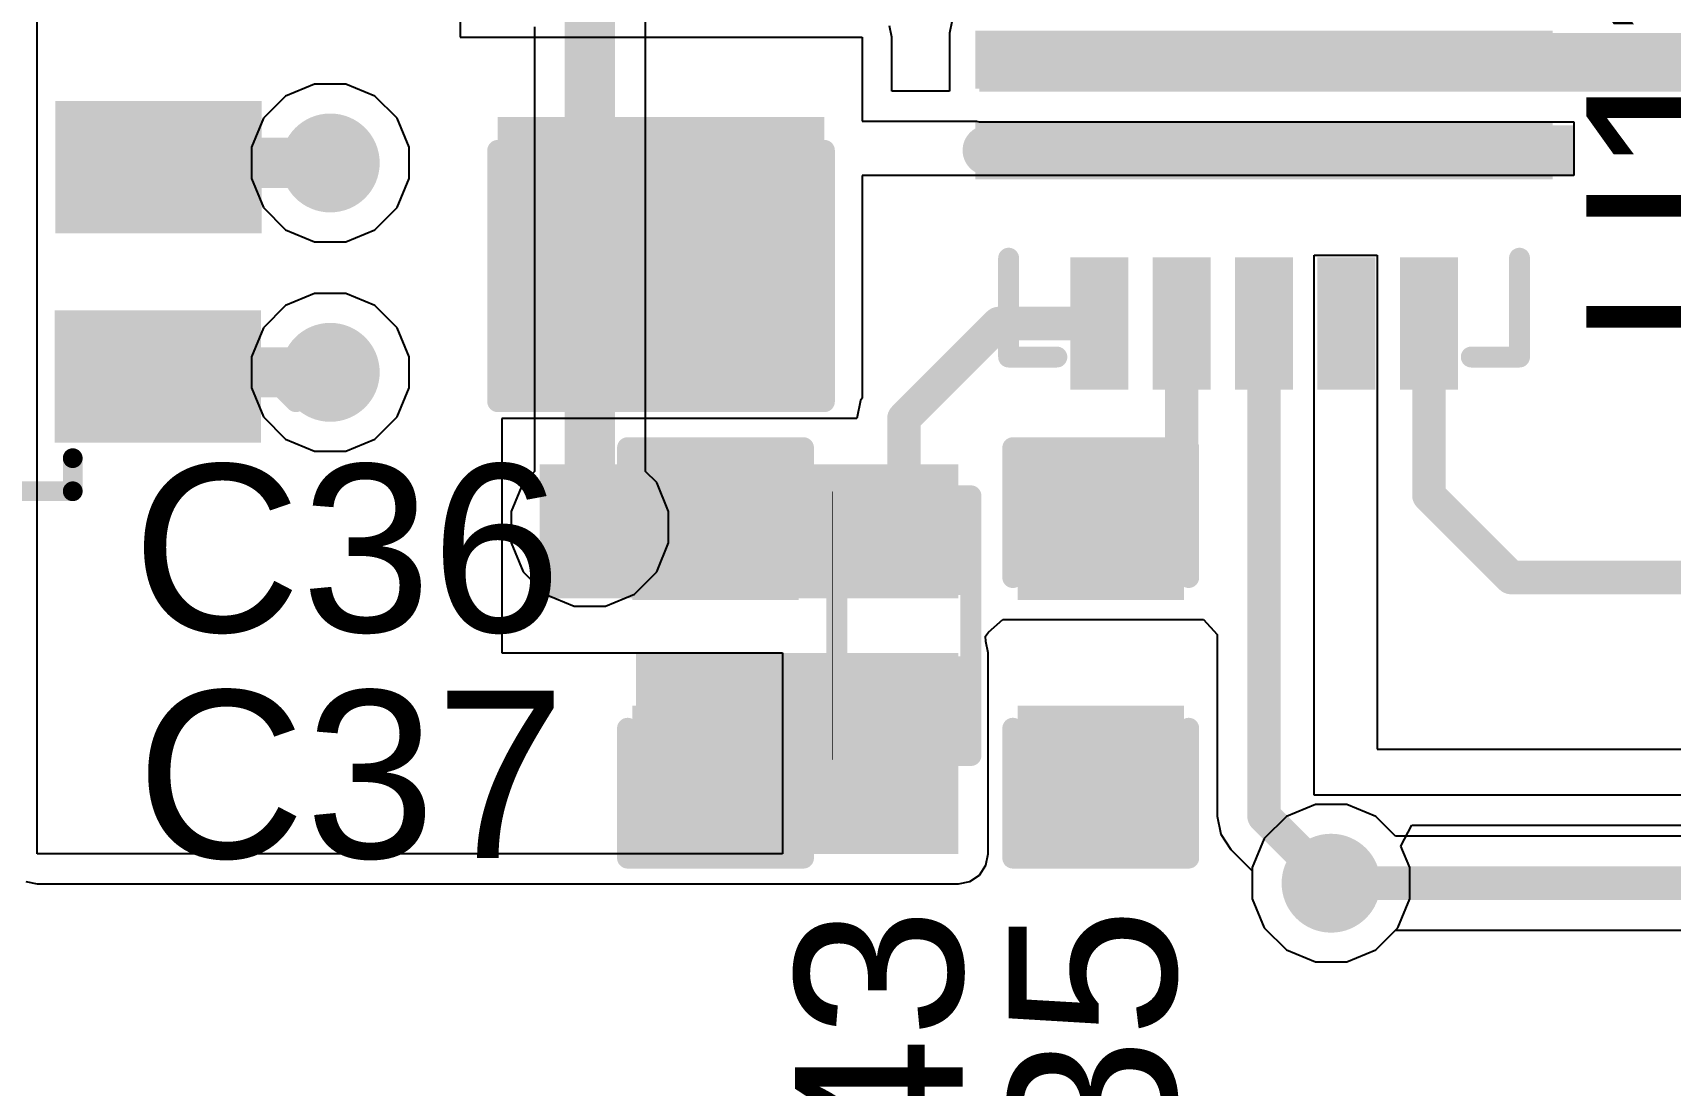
# Model space of a CAD drawing. Header units: millimetres. Extents: x 0 to 215, y 0 to 215.
# Drawn here: x 0.8 to 1.191, y 1.3177 to 1.5691 of the extents above; entities that cross this region are included whole.
import ezdxf

# ---------------------------------------------------------------- set-up
doc = ezdxf.new("R2010")
doc.units = ezdxf.units.MM
doc.header["$MEASUREMENT"] = 0
for name, color, linetype in [('BottomLayer', 5, 'Continuous'), ('TopLayer', 1, 'Continuous'), ('TopOverlay', 2, 'Continuous'), ('TopPaste', 8, 'Continuous'), ('TopSolder', 216, 'Continuous'), ('ViaHoleLayer', 16, 'Continuous')]:
    doc.layers.add(name, color=color, linetype=linetype)
doc.styles.add('Arial', font='', dxfattribs={"height": 0.2})
doc.styles.get('Arial').set_extended_font_data('Arial')

# ---------------------------------------------------------------- blocks, each defined once
blk = doc.blocks.new('P____PAK_SO_8_14')
at = {"layer": 'TopLayer'}
for points in [[(-0.05463, 0.08878), (-0.05463, 0.06122), (-0.09991, 0.06122), (-0.09991, 0.08878)], [(-0.05482, 0.03878), (-0.05482, 0.01122), (-0.1001, 0.01122), (-0.1001, 0.03878)]]:
    blk.add_hatch(color=1, dxfattribs=at).paths.add_polyline_path(points)
at = {"layer": 'TopPaste'}
for points in [[(-0.05463, 0.08878), (-0.05463, 0.06122), (-0.09991, 0.06122), (-0.09991, 0.08878)], [(-0.05482, 0.03878), (-0.05482, 0.01122), (-0.1001, 0.01122), (-0.1001, 0.03878)]]:
    blk.add_hatch(color=8, dxfattribs=at).paths.add_polyline_path(points)
at = {"layer": 'TopSolder'}
for points in [[(-0.05263, 0.09078), (-0.05263, 0.05922), (-0.10191, 0.05922), (-0.10191, 0.09078)], [(-0.05282, 0.04078), (-0.05282, 0.00922), (-0.1021, 0.00922), (-0.1021, 0.04078)]]:
    blk.add_hatch(color=216, dxfattribs=at).paths.add_polyline_path(points)
at = {"layer": 'TopOverlay'}
for points, const_width in [([(-0.05696, 0.1024), (-0.05696, 0.0945)], 0.00472), ([(0.11234, 0.1024), (-0.05696, 0.1024)], 0.00472), ([(-0.11027, 0.081), (-0.11027, 0.071)], 0.005), ([(-0.10527, 0.076), (-0.11027, 0.081)], 0.005), ([(-0.10527, 0.076), (-0.11027, 0.071)], 0.005)]:
    blk.add_lwpolyline(points, dxfattribs=dict(at, const_width=const_width))
for points, const_width in [([(-0.05814, 0.1024, 1), (-0.05578, 0.1024, 1)], 0.00236), ([(-0.05814, 0.1024, 1), (-0.05578, 0.1024, 1)], 0.00236), ([(-0.05814, 0.0945, 1), (-0.05578, 0.0945, 1)], 0.00236), ([(-0.11152, 0.081, 1), (-0.10902, 0.081, 1)], 0.0025), ([(-0.11152, 0.081, 1), (-0.10902, 0.081, 1)], 0.0025), ([(-0.10652, 0.076, 1), (-0.10402, 0.076, 1)], 0.0025), ([(-0.10652, 0.076, 1), (-0.10402, 0.076, 1)], 0.0025), ([(-0.11152, 0.071, 1), (-0.10902, 0.071, 1)], 0.0025), ([(-0.11152, 0.071, 1), (-0.10902, 0.071, 1)], 0.0025)]:
    blk.add_lwpolyline(points, format="xyb", close=True, dxfattribs=dict(at, const_width=const_width))
blk = doc.blocks.new('VQFN_13_HR_3_3_5__15')
at = {"layer": 'TopLayer'}
for points in [[(-0.02658, -0.06693), (-0.02658, 0.06693), (-0.01673, 0.06693), (-0.01673, -0.06693)], [(-0.00492, -0.06693), (-0.00492, 0.06693), (0.00492, 0.06693), (0.00492, -0.06693)], [(0.01673, -0.06693), (0.01673, 0.06693), (0.02658, 0.06693), (0.02658, -0.06693)], [(-0.07677, 0.04429), (-0.04921, 0.04429), (-0.04921, 0.03445), (-0.07677, 0.03445)], [(0.07677, 0.03445), (0.04921, 0.03445), (0.04921, 0.04429), (0.07677, 0.04429)], [(-0.07677, 0.02461), (-0.04921, 0.02461), (-0.04921, 0.01476), (-0.07677, 0.01476)], [(0.07677, 0.01476), (0.04921, 0.01476), (0.04921, 0.02461), (0.07677, 0.02461)], [(-0.07677, 0.00492), (-0.04921, 0.00492), (-0.04921, -0.00492), (-0.07677, -0.00492)], [(0.07677, -0.00492), (0.04921, -0.00492), (0.04921, 0.00492), (0.07677, 0.00492)], [(-0.07677, -0.01476), (-0.04921, -0.01476), (-0.04921, -0.02461), (-0.07677, -0.02461)], [(0.07677, -0.02461), (0.04921, -0.02461), (0.04921, -0.01476), (0.07677, -0.01476)], [(-0.07677, -0.03445), (-0.04921, -0.03445), (-0.04921, -0.04429), (-0.07677, -0.04429)], [(0.07677, -0.04429), (0.04921, -0.04429), (0.04921, -0.03445), (0.07677, -0.03445)]]:
    blk.add_hatch(color=1, dxfattribs=at).paths.add_polyline_path(points)
at = {"layer": 'TopPaste'}
for points in [[(-0.02658, -0.06693), (-0.02658, 0.06693), (-0.01673, 0.06693), (-0.01673, -0.06693)], [(-0.00492, -0.06693), (-0.00492, 0.06693), (0.00492, 0.06693), (0.00492, -0.06693)], [(0.01673, -0.06693), (0.01673, 0.06693), (0.02658, 0.06693), (0.02658, -0.06693)], [(-0.07677, 0.04429), (-0.04921, 0.04429), (-0.04921, 0.03445), (-0.07677, 0.03445)], [(0.07677, 0.03445), (0.04921, 0.03445), (0.04921, 0.04429), (0.07677, 0.04429)], [(-0.07677, 0.02461), (-0.04921, 0.02461), (-0.04921, 0.01476), (-0.07677, 0.01476)], [(0.07677, 0.01476), (0.04921, 0.01476), (0.04921, 0.02461), (0.07677, 0.02461)], [(-0.07677, 0.00492), (-0.04921, 0.00492), (-0.04921, -0.00492), (-0.07677, -0.00492)], [(0.07677, -0.00492), (0.04921, -0.00492), (0.04921, 0.00492), (0.07677, 0.00492)], [(-0.07677, -0.01476), (-0.04921, -0.01476), (-0.04921, -0.02461), (-0.07677, -0.02461)], [(0.07677, -0.02461), (0.04921, -0.02461), (0.04921, -0.01476), (0.07677, -0.01476)], [(-0.07677, -0.03445), (-0.04921, -0.03445), (-0.04921, -0.04429), (-0.07677, -0.04429)], [(0.07677, -0.04429), (0.04921, -0.04429), (0.04921, -0.03445), (0.07677, -0.03445)]]:
    blk.add_hatch(color=8, dxfattribs=at).paths.add_polyline_path(points)
at = {"layer": 'TopSolder'}
for points in [[(-0.02858, -0.06893), (-0.02858, 0.06893), (-0.01473, 0.06893), (-0.01473, -0.06893)], [(-0.00692, -0.06893), (-0.00692, 0.06893), (0.00692, 0.06893), (0.00692, -0.06893)], [(0.01473, -0.06893), (0.01473, 0.06893), (0.02858, 0.06893), (0.02858, -0.06893)], [(-0.07877, 0.04629), (-0.04721, 0.04629), (-0.04721, 0.03245), (-0.07877, 0.03245)], [(0.07877, 0.03245), (0.04721, 0.03245), (0.04721, 0.04629), (0.07877, 0.04629)], [(-0.07877, 0.02661), (-0.04721, 0.02661), (-0.04721, 0.01276), (-0.07877, 0.01276)], [(0.07877, 0.01276), (0.04721, 0.01276), (0.04721, 0.02661), (0.07877, 0.02661)], [(-0.07877, 0.00692), (-0.04721, 0.00692), (-0.04721, -0.00692), (-0.07877, -0.00692)], [(0.07877, -0.00692), (0.04721, -0.00692), (0.04721, 0.00692), (0.07877, 0.00692)], [(-0.07877, -0.01276), (-0.04721, -0.01276), (-0.04721, -0.02661), (-0.07877, -0.02661)], [(0.07877, -0.02661), (0.04721, -0.02661), (0.04721, -0.01276), (0.07877, -0.01276)], [(-0.07877, -0.03245), (-0.04721, -0.03245), (-0.04721, -0.04629), (-0.07877, -0.04629)], [(0.07877, -0.04629), (0.04721, -0.04629), (0.04721, -0.03245), (0.07877, -0.03245)]]:
    blk.add_hatch(color=216, dxfattribs=at).paths.add_polyline_path(points)
at = {"layer": 'TopOverlay', "const_width": 0.005}
for points in [[(-0.0474, 0.061), (-0.071, 0.061)], [(-0.071, 0.04949), (-0.071, 0.061)], [(0.071, 0.061), (0.0474, 0.061)], [(0.071, 0.04949), (0.071, 0.061)], [(-0.086, 0.036), (-0.086, 0.044)], [(-0.082, 0.04), (-0.086, 0.044)], [(-0.086, 0.036), (-0.082, 0.04)], [(-0.071, -0.061), (-0.071, -0.04949)], [(0.071, -0.061), (0.071, -0.04949)], [(-0.0474, -0.061), (-0.071, -0.061)], [(0.071, -0.061), (0.0474, -0.061)]]:
    blk.add_lwpolyline(points, dxfattribs=at)
at = {"layer": 'TopOverlay', "const_width": 0.0025}
for points in [[(-0.07225, 0.061, 1), (-0.06975, 0.061, 1)], [(-0.07225, 0.061, 1), (-0.06975, 0.061, 1)], [(-0.04865, 0.061, 1), (-0.04615, 0.061, 1)], [(0.04615, 0.061, 1), (0.04865, 0.061, 1)], [(0.06975, 0.061, 1), (0.07225, 0.061, 1)], [(0.06975, 0.061, 1), (0.07225, 0.061, 1)], [(-0.07225, 0.04949, 1), (-0.06975, 0.04949, 1)], [(0.06975, 0.04949, 1), (0.07225, 0.04949, 1)], [(-0.08725, 0.044, 1), (-0.08475, 0.044, 1)], [(-0.08725, 0.044, 1), (-0.08475, 0.044, 1)], [(-0.08325, 0.04, 1), (-0.08075, 0.04, 1)], [(-0.08325, 0.04, 1), (-0.08075, 0.04, 1)], [(-0.08725, 0.036, 1), (-0.08475, 0.036, 1)], [(-0.08725, 0.036, 1), (-0.08475, 0.036, 1)], [(-0.07225, -0.04949, 1), (-0.06975, -0.04949, 1)], [(0.06975, -0.04949, 1), (0.07225, -0.04949, 1)], [(-0.07225, -0.061, 1), (-0.06975, -0.061, 1)], [(-0.07225, -0.061, 1), (-0.06975, -0.061, 1)], [(-0.04865, -0.061, 1), (-0.04615, -0.061, 1)], [(0.04615, -0.061, 1), (0.04865, -0.061, 1)], [(0.06975, -0.061, 1), (0.07225, -0.061, 1)], [(0.06975, -0.061, 1), (0.07225, -0.061, 1)]]:
    blk.add_lwpolyline(points, format="xyb", close=True, dxfattribs=at)
blk = doc.blocks.new('R___0402_39')
at = {"layer": 'TopLayer'}
for points in [[(-0.0275, -0.0125), (-0.0275, 0.0125), (-0.0095, 0.0125), (-0.0095, -0.0125)], [(0.0095, -0.0125), (0.0095, 0.0125), (0.0275, 0.0125), (0.0275, -0.0125)]]:
    blk.add_hatch(color=1, dxfattribs=at).paths.add_polyline_path(points)
at = {"layer": 'TopPaste'}
for points in [[(-0.0275, -0.0125), (-0.0275, 0.0125), (-0.0095, 0.0125), (-0.0095, -0.0125)], [(0.0095, -0.0125), (0.0095, 0.0125), (0.0275, 0.0125), (0.0275, -0.0125)]]:
    blk.add_hatch(color=8, dxfattribs=at).paths.add_polyline_path(points)
at = {"layer": 'TopSolder'}
for points in [[(-0.02967, -0.01467), (-0.02967, 0.01467), (-0.00733, 0.01467), (-0.00733, -0.01467)], [(0.00733, -0.01467), (0.00733, 0.01467), (0.02967, 0.01467), (0.02967, -0.01467)]]:
    blk.add_hatch(color=216, dxfattribs=at).paths.add_polyline_path(points)
at = {"layer": 'TopOverlay'}
for points, const_width in [([(0.031, 0.016), (-0.031, 0.016)], 0.005), ([(-0.031, -0.016), (-0.031, 0.016)], 0.005), ([(0.031, -0.016), (0.031, 0.016)], 0.005), ([(0.031, -0.016), (-0.031, -0.016)], 0.005), ([(0.032, -0.017), (-0.032, -0.017)], 0.000127)]:
    blk.add_lwpolyline(points, dxfattribs=dict(at, const_width=const_width))
for points, const_width in [([(-0.03225, 0.016, 1), (-0.02975, 0.016, 1)], 0.0025), ([(-0.03225, 0.016, 1), (-0.02975, 0.016, 1)], 0.0025), ([(0.02975, 0.016, 1), (0.03225, 0.016, 1)], 0.0025), ([(0.02975, 0.016, 1), (0.03225, 0.016, 1)], 0.0025), ([(-0.03225, -0.016, 1), (-0.02975, -0.016, 1)], 0.0025), ([(-0.03225, -0.016, 1), (-0.02975, -0.016, 1)], 0.0025), ([(0.02975, -0.016, 1), (0.03225, -0.016, 1)], 0.0025), ([(0.02975, -0.016, 1), (0.03225, -0.016, 1)], 0.0025), ([(-0.03203, -0.017, 1), (-0.03197, -0.017, 1)], 0.0000635), ([(0.03197, -0.017, 1), (0.03203, -0.017, 1)], 0.0000635)]:
    blk.add_lwpolyline(points, format="xyb", close=True, dxfattribs=dict(at, const_width=const_width))
blk = doc.blocks.new('C___0603_170')
at = {"layer": 'TopLayer'}
for points in [[(-0.015, 0.0175), (-0.015, -0.0175), (-0.045, -0.0175), (-0.045, 0.0175)], [(0.045, 0.0175), (0.045, -0.0175), (0.015, -0.0175), (0.015, 0.0175)]]:
    blk.add_hatch(color=1, dxfattribs=at).paths.add_polyline_path(points)
at = {"layer": 'TopPaste'}
for points in [[(-0.015, 0.0175), (-0.015, -0.0175), (-0.045, -0.0175), (-0.045, 0.0175)], [(0.045, 0.0175), (0.045, -0.0175), (0.015, -0.0175), (0.015, 0.0175)]]:
    blk.add_hatch(color=8, dxfattribs=at).paths.add_polyline_path(points)
at = {"layer": 'TopSolder'}
for points in [[(-0.01264, 0.01986), (-0.01264, -0.01986), (-0.04736, -0.01986), (-0.04736, 0.01986)], [(0.04736, 0.01986), (0.04736, -0.01986), (0.01264, -0.01986), (0.01264, 0.01986)]]:
    blk.add_hatch(color=216, dxfattribs=at).paths.add_polyline_path(points)
at = {"layer": 'TopOverlay', "const_width": 0.005}
for points in [[(-0.049, -0.021), (-0.049, 0.021)], [(-0.018, 0.021), (-0.049, 0.021)], [(0.049, 0.021), (0.018, 0.021)], [(0.049, -0.021), (0.049, 0.021)], [(-0.018, -0.021), (-0.049, -0.021)], [(0.049, -0.021), (0.018, -0.021)]]:
    blk.add_lwpolyline(points, dxfattribs=at)
at = {"layer": 'TopOverlay', "const_width": 0.0025}
for points in [[(-0.05025, 0.021, 1), (-0.04775, 0.021, 1)], [(-0.05025, 0.021, 1), (-0.04775, 0.021, 1)], [(-0.01925, 0.021, 1), (-0.01675, 0.021, 1)], [(0.01675, 0.021, 1), (0.01925, 0.021, 1)], [(0.04775, 0.021, 1), (0.05025, 0.021, 1)], [(0.04775, 0.021, 1), (0.05025, 0.021, 1)], [(-0.05025, -0.021, 1), (-0.04775, -0.021, 1)], [(-0.05025, -0.021, 1), (-0.04775, -0.021, 1)], [(-0.01925, -0.021, 1), (-0.01675, -0.021, 1)], [(0.01675, -0.021, 1), (0.01925, -0.021, 1)], [(0.04775, -0.021, 1), (0.05025, -0.021, 1)], [(0.04775, -0.021, 1), (0.05025, -0.021, 1)]]:
    blk.add_lwpolyline(points, format="xyb", close=True, dxfattribs=at)
blk = doc.blocks.new('C___1206_171')
at = {"layer": 'TopLayer'}
for points in [[(-0.08, 0.035), (-0.02, 0.035), (-0.02, -0.035), (-0.08, -0.035)], [(0.02, 0.035), (0.08, 0.035), (0.08, -0.035), (0.02, -0.035)]]:
    blk.add_hatch(color=1, dxfattribs=at).paths.add_polyline_path(points)
at = {"layer": 'TopPaste'}
for points in [[(-0.08, 0.035), (-0.02, 0.035), (-0.02, -0.035), (-0.08, -0.035)], [(0.02, 0.035), (0.08, 0.035), (0.08, -0.035), (0.02, -0.035)]]:
    blk.add_hatch(color=8, dxfattribs=at).paths.add_polyline_path(points)
at = {"layer": 'TopSolder'}
for points in [[(-0.084, 0.039), (-0.016, 0.039), (-0.016, -0.039), (-0.084, -0.039)], [(0.016, 0.039), (0.084, 0.039), (0.084, -0.039), (0.016, -0.039)]]:
    blk.add_hatch(color=216, dxfattribs=at).paths.add_polyline_path(points)
at = {"layer": 'TopOverlay', "const_width": 0.005}
for points in [[(-0.024, 0.039), (-0.084, 0.039)], [(-0.084, -0.039), (-0.084, 0.039)], [(0.084, 0.039), (0.024, 0.039)], [(0.084, -0.039), (0.084, 0.039)], [(-0.024, -0.039), (-0.084, -0.039)], [(0.084, -0.039), (0.024, -0.039)]]:
    blk.add_lwpolyline(points, dxfattribs=at)
at = {"layer": 'TopOverlay', "const_width": 0.0025}
for points in [[(-0.08525, 0.039, 1), (-0.08275, 0.039, 1)], [(-0.08525, 0.039, 1), (-0.08275, 0.039, 1)], [(-0.02525, 0.039, 1), (-0.02275, 0.039, 1)], [(0.02275, 0.039, 1), (0.02525, 0.039, 1)], [(0.08275, 0.039, 1), (0.08525, 0.039, 1)], [(0.08275, 0.039, 1), (0.08525, 0.039, 1)], [(-0.08525, -0.039, 1), (-0.08275, -0.039, 1)], [(-0.08525, -0.039, 1), (-0.08275, -0.039, 1)], [(-0.02525, -0.039, 1), (-0.02275, -0.039, 1)], [(0.02275, -0.039, 1), (0.02525, -0.039, 1)], [(0.08275, -0.039, 1), (0.08525, -0.039, 1)], [(0.08275, -0.039, 1), (0.08525, -0.039, 1)]]:
    blk.add_lwpolyline(points, format="xyb", close=True, dxfattribs=at)
blk = doc.blocks.new('C___0603_172')
at = {"layer": 'TopLayer'}
for points in [[(-0.015, 0.0175), (-0.015, -0.0175), (-0.045, -0.0175), (-0.045, 0.0175)], [(0.045, 0.0175), (0.045, -0.0175), (0.015, -0.0175), (0.015, 0.0175)]]:
    blk.add_hatch(color=1, dxfattribs=at).paths.add_polyline_path(points)
at = {"layer": 'TopPaste'}
for points in [[(-0.015, 0.0175), (-0.015, -0.0175), (-0.045, -0.0175), (-0.045, 0.0175)], [(0.045, 0.0175), (0.045, -0.0175), (0.015, -0.0175), (0.015, 0.0175)]]:
    blk.add_hatch(color=8, dxfattribs=at).paths.add_polyline_path(points)
at = {"layer": 'TopSolder'}
for points in [[(-0.01264, 0.01986), (-0.01264, -0.01986), (-0.04736, -0.01986), (-0.04736, 0.01986)], [(0.04736, 0.01986), (0.04736, -0.01986), (0.01264, -0.01986), (0.01264, 0.01986)]]:
    blk.add_hatch(color=216, dxfattribs=at).paths.add_polyline_path(points)
at = {"layer": 'TopOverlay', "const_width": 0.005}
for points in [[(-0.049, 0.021), (-0.049, -0.021)], [(-0.049, 0.021), (-0.018, 0.021)], [(0.018, 0.021), (0.049, 0.021)], [(0.049, 0.021), (0.049, -0.021)], [(-0.049, -0.021), (-0.018, -0.021)], [(0.018, -0.021), (0.049, -0.021)]]:
    blk.add_lwpolyline(points, dxfattribs=at)
at = {"layer": 'TopOverlay', "const_width": 0.0025}
for points in [[(-0.05025, 0.021, 1), (-0.04775, 0.021, 1)], [(-0.05025, 0.021, 1), (-0.04775, 0.021, 1)], [(-0.01925, 0.021, 1), (-0.01675, 0.021, 1)], [(0.01675, 0.021, 1), (0.01925, 0.021, 1)], [(0.04775, 0.021, 1), (0.05025, 0.021, 1)], [(0.04775, 0.021, 1), (0.05025, 0.021, 1)], [(-0.05025, -0.021, 1), (-0.04775, -0.021, 1)], [(-0.05025, -0.021, 1), (-0.04775, -0.021, 1)], [(-0.01925, -0.021, 1), (-0.01675, -0.021, 1)], [(0.01675, -0.021, 1), (0.01925, -0.021, 1)], [(0.04775, -0.021, 1), (0.05025, -0.021, 1)], [(0.04775, -0.021, 1), (0.05025, -0.021, 1)]]:
    blk.add_lwpolyline(points, format="xyb", close=True, dxfattribs=at)

msp = doc.modelspace()

# ---------------------------------------------------------------- hatches: boundary and pattern name
at = {"layer": 'BottomLayer'}
h = msp.add_hatch(color=5, dxfattribs=at)
edge = h.paths.add_edge_path()
edge.add_arc((0.871, 1.538), 0.01181, 0, 360)
h = msp.add_hatch(color=5, dxfattribs=at)
edge = h.paths.add_edge_path()
edge.add_arc((0.871, 1.488), 0.01181, 0, 360)
h = msp.add_hatch(color=5, dxfattribs=at)
edge = h.paths.add_edge_path()
edge.add_arc((0.933, 1.451), 0.01181, 0, 360)
h = msp.add_hatch(color=5, dxfattribs=at)
edge = h.paths.add_edge_path()
edge.add_arc((1.11, 1.366), 0.01181, 0, 360)
at = {"layer": 'TopLayer'}
for points in [[(1.026, 1.555), (1.267, 1.555), (1.267, 1.569), (1.026, 1.569)], [(1.156, 1.535), (1.168, 1.535), (1.168, 1.54701), (1.156, 1.54701)], [(0.921, 1.434), (1.021, 1.434), (1.021, 1.466), (0.921, 1.466)], [(0.944, 1.373), (1.021, 1.373), (1.021, 1.421), (0.944, 1.421)]]:
    msp.add_hatch(color=1, dxfattribs=at).paths.add_polyline_path(points)
h = msp.add_hatch(color=1, dxfattribs=at)
edge = h.paths.add_edge_path()
edge.add_arc((0.871, 1.538), 0.01181, 0, 360)
h = msp.add_hatch(color=1, dxfattribs=at)
edge = h.paths.add_edge_path()
edge.add_arc((0.871, 1.488), 0.01181, 0, 360)
h = msp.add_hatch(color=1, dxfattribs=at)
edge = h.paths.add_edge_path()
edge.add_arc((0.933, 1.451), 0.01181, 0, 360)
h = msp.add_hatch(color=1, dxfattribs=at)
edge = h.paths.add_edge_path()
edge.add_arc((1.11, 1.366), 0.01181, 0, 360)
at = {"layer": 'ViaHoleLayer'}
h = msp.add_hatch(color=16, dxfattribs=at)
edge = h.paths.add_edge_path()
edge.add_arc((0.871, 1.538), 0.00591, 0, 360)
h = msp.add_hatch(color=16, dxfattribs=at)
edge = h.paths.add_edge_path()
edge.add_arc((0.871, 1.488), 0.00591, 0, 360)
h = msp.add_hatch(color=16, dxfattribs=at)
edge = h.paths.add_edge_path()
edge.add_arc((0.933, 1.451), 0.00591, 0, 360)
h = msp.add_hatch(color=16, dxfattribs=at)
edge = h.paths.add_edge_path()
edge.add_arc((1.11, 1.366), 0.00591, 0, 360)

# ---------------------------------------------------------------- linework, layer by layer
at = {"layer": 'BottomLayer'}
for p, q in [((0.94625, 1.46435), (0.94625, 1.576)), ((0.91975, 1.57051), (0.91975, 1.46435)), ((0.86726, 1.55681), (0.86034, 1.55395)), ((0.87474, 1.55681), (0.86726, 1.55681)), ((0.88166, 1.55395), (0.87474, 1.55681)), ((0.86034, 1.55395), (0.85505, 1.54866)), ((0.88695, 1.54866), (0.88166, 1.55395)), ((0.85505, 1.54866), (0.85219, 1.54174)), ((0.88981, 1.54174), (0.88695, 1.54866)), ((0.85219, 1.54174), (0.85219, 1.53426)), ((0.88981, 1.53426), (0.88981, 1.54174)), ((0.85219, 1.53426), (0.85505, 1.52734)), ((0.88695, 1.52734), (0.88981, 1.53426)), ((0.85505, 1.52734), (0.86034, 1.52205)), ((0.88166, 1.52205), (0.88695, 1.52734)), ((0.86034, 1.52205), (0.86726, 1.51919)), ((0.87474, 1.51919), (0.88166, 1.52205)), ((0.86726, 1.51919), (0.87474, 1.51919)), ((0.86726, 1.50681), (0.86034, 1.50395)), ((0.87474, 1.50681), (0.86726, 1.50681)), ((0.88166, 1.50395), (0.87474, 1.50681)), ((0.86034, 1.50395), (0.85505, 1.49866)), ((0.88695, 1.49866), (0.88166, 1.50395)), ((0.85505, 1.49866), (0.85219, 1.49174)), ((0.88981, 1.49174), (0.88695, 1.49866)), ((0.85219, 1.49174), (0.85219, 1.48426)), ((0.88981, 1.48426), (0.88981, 1.49174)), ((0.85219, 1.48426), (0.85505, 1.47734)), ((0.88695, 1.47734), (0.88981, 1.48426)), ((0.85505, 1.47734), (0.86034, 1.47205)), ((0.88166, 1.47205), (0.88695, 1.47734)), ((0.86034, 1.47205), (0.86726, 1.46919)), ((0.87474, 1.46919), (0.88166, 1.47205)), ((0.86726, 1.46919), (0.87474, 1.46919)), ((0.91975, 1.46435), (0.91705, 1.46166)), ((0.94895, 1.46166), (0.94625, 1.46435)), ((0.91705, 1.46166), (0.91419, 1.45474)), ((0.95181, 1.45474), (0.94895, 1.46166)), ((0.91419, 1.45474), (0.91419, 1.44726)), ((0.95181, 1.44726), (0.95181, 1.45474)), ((0.91419, 1.44726), (0.91705, 1.44034)), ((0.94895, 1.44034), (0.95181, 1.44726)), ((0.91705, 1.44034), (0.92234, 1.43505)), ((0.94366, 1.43505), (0.94895, 1.44034)), ((0.92234, 1.43505), (0.92926, 1.43219)), ((0.92926, 1.43219), (0.93674, 1.43219)), ((0.93674, 1.43219), (0.94366, 1.43505)), ((1.10626, 1.38481), (1.09934, 1.38195)), ((1.11374, 1.38481), (1.10626, 1.38481)), ((1.12066, 1.38195), (1.11374, 1.38481)), ((1.09934, 1.38195), (1.09405, 1.37666)), ((1.12539, 1.37722), (1.12066, 1.38195)), ((1.09405, 1.37666), (1.09119, 1.36974)), ((1.33135, 1.37722), (1.12539, 1.37722)), ((1.09119, 1.36974), (1.09119, 1.36226)), ((1.09119, 1.36226), (1.09405, 1.35534)), ((1.09405, 1.35534), (1.09934, 1.35005)), ((1.12066, 1.35005), (1.12539, 1.35478)), ((1.12539, 1.35478), (1.336, 1.35478)), ((1.09934, 1.35005), (1.10626, 1.34719)), ((1.11374, 1.34719), (1.12066, 1.35005)), ((1.10626, 1.34719), (1.11374, 1.34719))]:
    msp.add_line(p, q, dxfattribs=at)
for points, const_width in [([(0.933, 1.451), (0.933, 1.576)], 0.012), ([(1.11, 1.366), (1.336, 1.366)], 0.008)]:
    msp.add_lwpolyline(points, dxfattribs=dict(at, const_width=const_width))
for points, const_width in [([(0.93, 1.451, 1), (0.936, 1.451, 1)], 0.006), ([(1.108, 1.366, 1), (1.112, 1.366, 1)], 0.004)]:
    msp.add_lwpolyline(points, format="xyb", close=True, dxfattribs=dict(at, const_width=const_width))
at = {"layer": 'TopLayer'}
for p, q in [((0.801, 1.373), (0.801, 1.604)), ((0.902, 1.604), (0.902, 1.568)), ((1.00514, 1.568), (1.00459, 1.57073)), ((1.01941, 1.57173), (1.01886, 1.569)), ((1.01886, 1.569), (1.01886, 1.55514)), ((0.902, 1.568), (0.998, 1.568)), ((0.998, 1.568), (0.998, 1.548)), ((1.00514, 1.55514), (1.00514, 1.568)), ((1.01886, 1.55514), (1.00514, 1.55514)), ((0.998, 1.548), (1.02531, 1.548)), ((1.02531, 1.548), (1.026, 1.54786)), ((1.026, 1.54786), (1.168, 1.54786)), ((1.168, 1.54786), (1.168, 1.535)), ((1.168, 1.535), (0.998, 1.535)), ((0.998, 1.535), (0.998, 1.48183)), ((1.106, 1.387), (1.106, 1.516)), ((1.106, 1.516), (1.121, 1.516)), ((1.121, 1.516), (1.121, 1.398)), ((0.99764, 1.48129), (0.99678, 1.477)), ((0.998, 1.48183), (0.99764, 1.48129)), ((0.99678, 1.477), (0.912, 1.477)), ((0.912, 1.477), (0.912, 1.421)), ((1.02818, 1.42591), (1.03161, 1.429)), ((1.03161, 1.429), (1.0795, 1.429)), ((1.0795, 1.429), (1.08278, 1.42536)), ((1.0275, 1.425), (1.02818, 1.42591)), ((1.02759, 1.42373), (1.0275, 1.425)), ((1.02814, 1.421), (1.02759, 1.42373)), ((1.08278, 1.42536), (1.08278, 1.382)), ((0.912, 1.421), (0.979, 1.421)), ((0.979, 1.421), (0.979, 1.373)), ((1.02814, 1.373), (1.02814, 1.421)), ((1.121, 1.398), (1.361, 1.398)), ((1.4433, 1.387), (1.106, 1.387)), ((1.08278, 1.382), (1.08278, 1.382)), ((1.08278, 1.382), (1.08364, 1.37771)), ((1.08364, 1.37771), (1.08607, 1.37407)), ((1.12669, 1.37486), (1.12927, 1.37986)), ((1.12927, 1.37986), (1.4433, 1.37986)), ((0.979, 1.373), (0.801, 1.373)), ((1.02759, 1.37027), (1.02814, 1.373)), ((1.08607, 1.37407), (1.09119, 1.36895)), ((1.12881, 1.36974), (1.12669, 1.37486)), ((1.02605, 1.36795), (1.02759, 1.37027)), ((1.09119, 1.36895), (1.09119, 1.36226)), ((1.12881, 1.36226), (1.12881, 1.36974)), ((0.79827, 1.36641), (0.801, 1.36586)), ((0.801, 1.36586), (1.021, 1.36586)), ((1.021, 1.36586), (1.02373, 1.36641)), ((1.02373, 1.36641), (1.02605, 1.36795)), ((1.09119, 1.36226), (1.09405, 1.35534)), ((1.12595, 1.35534), (1.12881, 1.36226)), ((1.09405, 1.35534), (1.09934, 1.35005)), ((1.12066, 1.35005), (1.12595, 1.35534)), ((1.09934, 1.35005), (1.10626, 1.34719)), ((1.11374, 1.34719), (1.12066, 1.35005)), ((1.10626, 1.34719), (1.11374, 1.34719))]:
    msp.add_line(p, q, dxfattribs=at)
for points, const_width in [([(1.02801, 1.54101), (1.156, 1.54101)], 0.012), ([(0.836, 1.538), (0.871, 1.538)], 0.012), ([(1.008, 1.477), (1.03066, 1.49966)], 0.008), ([(1.03066, 1.49966), (1.05463, 1.49966)], 0.008), ([(1.07431, 1.46531), (1.07431, 1.49966)], 0.008), ([(1.094, 1.382), (1.094, 1.49966)], 0.008), ([(1.13337, 1.45863), (1.13337, 1.49966)], 0.008), ([(0.836, 1.488), (0.871, 1.488)], 0.012), ([(1.008, 1.446), (1.008, 1.477)], 0.008), ([(1.051, 1.442), (1.07431, 1.46531)], 0.008), ([(1.13337, 1.45863), (1.153, 1.439)], 0.008), ([(0.933, 1.451), (0.963, 1.451)], 0.012), ([(1.153, 1.439), (1.215, 1.439)], 0.008), ([(1.094, 1.382), (1.11, 1.366)], 0.008)]:
    msp.add_lwpolyline(points, dxfattribs=dict(at, const_width=const_width))
for points, const_width in [([(1.02501, 1.54101, 1), (1.03101, 1.54101, 1)], 0.006), ([(1.153, 1.54101, 1), (1.159, 1.54101, 1)], 0.006), ([(0.833, 1.538, 1), (0.839, 1.538, 1)], 0.006), ([(0.868, 1.538, 1), (0.874, 1.538, 1)], 0.006), ([(1.02866, 1.49966, 1), (1.03266, 1.49966, 1)], 0.004), ([(1.02866, 1.49966, 1), (1.03266, 1.49966, 1)], 0.004), ([(1.05263, 1.49966, 1), (1.05663, 1.49966, 1)], 0.004), ([(1.07231, 1.49966, 1), (1.07631, 1.49966, 1)], 0.004), ([(1.092, 1.49966, 1), (1.096, 1.49966, 1)], 0.004), ([(1.13137, 1.49966, 1), (1.13537, 1.49966, 1)], 0.004), ([(0.833, 1.488, 1), (0.839, 1.488, 1)], 0.006), ([(0.868, 1.488, 1), (0.874, 1.488, 1)], 0.006), ([(1.006, 1.477, 1), (1.01, 1.477, 1)], 0.004), ([(1.006, 1.477, 1), (1.01, 1.477, 1)], 0.004), ([(1.07231, 1.46531, 1), (1.07631, 1.46531, 1)], 0.004), ([(1.07231, 1.46531, 1), (1.07631, 1.46531, 1)], 0.004), ([(1.13137, 1.45863, 1), (1.13537, 1.45863, 1)], 0.004), ([(1.13137, 1.45863, 1), (1.13537, 1.45863, 1)], 0.004), ([(0.93, 1.451, 1), (0.936, 1.451, 1)], 0.006), ([(0.96, 1.451, 1), (0.966, 1.451, 1)], 0.006), ([(1.006, 1.446, 1), (1.01, 1.446, 1)], 0.004), ([(1.049, 1.442, 1), (1.053, 1.442, 1)], 0.004), ([(1.151, 1.439, 1), (1.155, 1.439, 1)], 0.004), ([(1.151, 1.439, 1), (1.155, 1.439, 1)], 0.004), ([(1.092, 1.382, 1), (1.096, 1.382, 1)], 0.004), ([(1.092, 1.382, 1), (1.096, 1.382, 1)], 0.004), ([(1.108, 1.366, 1), (1.112, 1.366, 1)], 0.004)]:
    msp.add_lwpolyline(points, format="xyb", close=True, dxfattribs=dict(at, const_width=const_width))

# ---------------------------------------------------------------- block references
for name, p, rotation in [('P____PAK_SO_8_14', (0.75254, 1.562), 180), ('C___1206_171', (0.95, 1.565), 270), ('VQFN_13_HR_3_3_5__15', (1.094, 1.56265), 270), ('C___0603_170', (0.963, 1.421), 270), ('C___0603_172', (1.055, 1.421), 90), ('R___0402_39', (1.008, 1.4275), 270)]:
    msp.add_blockref(name, p, dxfattribs=dict(rotation=rotation))

# ---------------------------------------------------------------- texts
at = {"layer": 'TopOverlay', "style": 'Arial'}
for s, p in [('U11', (1.21099, 1.49433)), ('R43', (1.02199, 1.25768)), ('C35', (1.07299, 1.25768))]:
    msp.add_text(s, height=0.04, rotation=90, dxfattribs=at).set_placement(p)
for s, p in [('C36', (0.82368, 1.42601)), ('C37', (0.82468, 1.37201))]:
    msp.add_text(s, height=0.04, dxfattribs=at).set_placement(p)

doc.saveas('drawing.dxf')
